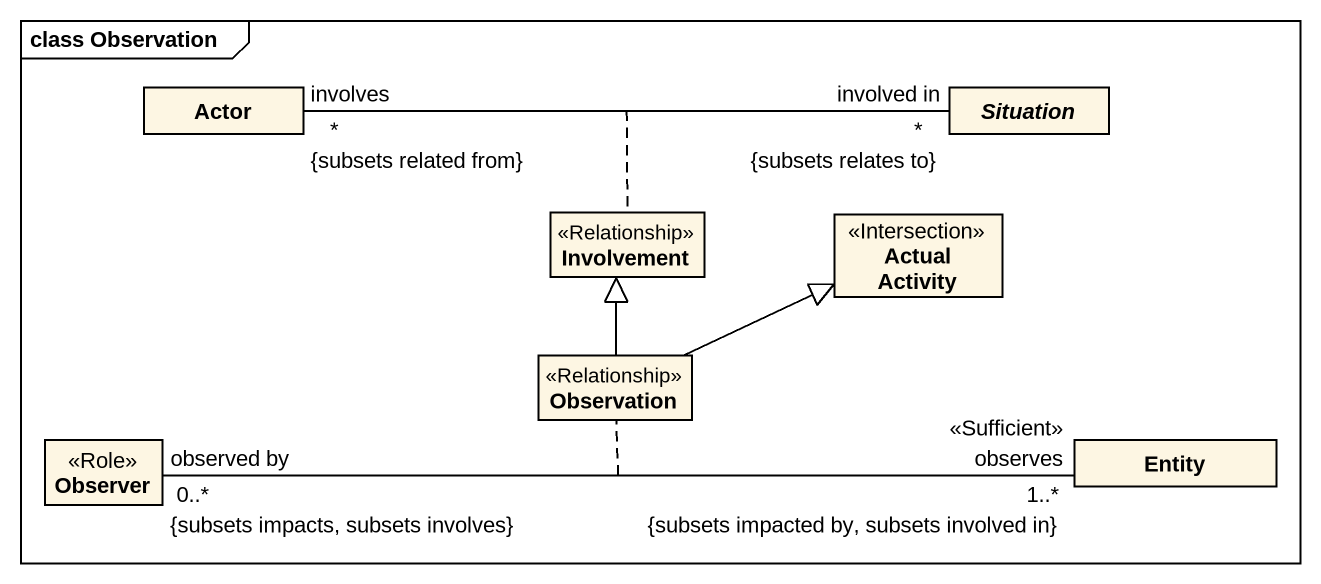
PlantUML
@startuml
mainframe class Observation
hide circle
hide empty members
class "Actor" as Actor_
abstract class Situation
class Involvement <<Relationship>>
class "Actual Activity" as Actual_Activity <<Intersection>>
class Observation <<Relationship>>
class Observer <<Role>>
class "Entity" as Entity_
Actor_ "involves\n*\n{subsets related from}" -right- "involved in\n*\n{subsets relates to}" Situation
(Actor_, Situation) .. Involvement
Observation -up-|> Involvement
Observation -right-|> Actual_Activity
Observer "observed by\n0..*\n{subsets impacts, subsets involves}" -right- "observes\n1..*\n{subsets impacted by, subsets involved in}\n<<Sufficient>>" Entity_
(Observer, Entity_) .. Observation
@enduml
